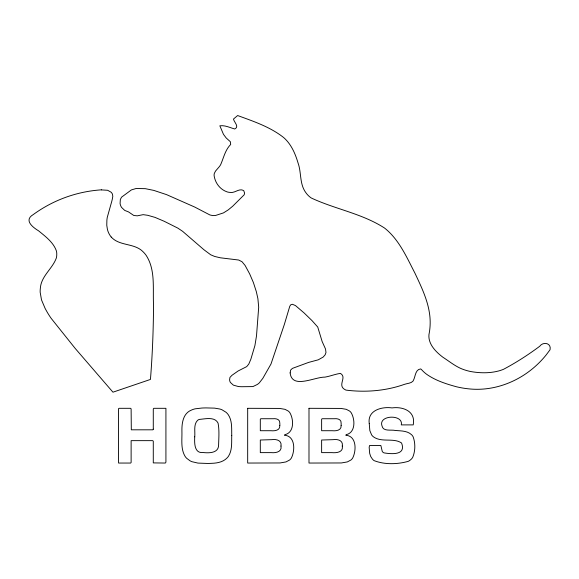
<?xml version="1.0" encoding="UTF-8"?>
<svg xmlns="http://www.w3.org/2000/svg" width="579" height="579" viewBox="0 0 579 579"><rect width="100%" height="100%" fill="white"/><g stroke="black" fill="none" stroke-linecap="round" stroke-linejoin="round"><path stroke-width="0.87" d="M101.607 189.919L107.629 190.281L111.081 192.185A6.716 6.716 0 0 1 112.456 194.175L112.804 196.433L112.29 199.205A57.017 57.017 0 0 1 111.783 201.297L107.281 217.328A38.207 38.207 0 0 0 106.883 220.244L106.775 225.296L107.426 229.465A19.368 19.368 0 0 0 111.24 237.079M111.248 237.064C118.898 245.539 131.925 243.339 140.748 249.752A27.018 27.018 0 0 1 146.111 255.296C155.708 269.937 152.646 288.443 153.544 305.003C153.384 329.827 152.436 354.761 150.446 379.433L112.956 392.186L75.198 348.428L51.191 318.385A83.564 83.564 0 0 1 47.348 312.414L46.95 311.719A95.036 95.036 0 0 1 45.082 308.332L41.514 299.908L40.175 292.301A25.425 25.425 0 0 1 40.335 288.429C41.037 276.169 52.349 268.924 56.286 258.147A15.438 15.438 0 0 0 56.735 255.484L56.764 253.486A13.483 13.483 0 0 0 56.264 250.548C53.109 242.08 45.365 236.413 38.612 230.855C32.721 227.279 23.558 220.208 33.307 214.534A130.376 130.376 0 0 1 101.6 189.825M194.732 436.834C194.428 443.036 194.182 453.618 203.236 452.539C209.374 453.198 218.934 453.125 218.616 444.592C218.811 437.449 219.427 430.132 218.059 423.09C214.722 416.424 205.321 418.943 199.306 419.413A5.703 5.703 0 0 0 197.432 420.492C193.4 424.798 195.282 431.456 194.732 436.834M231.745 435.437C231.499 442.363 232.403 449.963 228.553 456.114A13.187 13.187 0 0 1 227.185 457.83C223.212 462.085 217.147 463.171 211.574 463.33A102.136 102.136 0 0 1 207.557 463.453L197.938 463.091L191.895 461.687A15.886 15.886 0 0 1 189.934 460.732L186.691 458.3A12.941 12.941 0 0 1 185.15 456.447C180.539 448.899 182.168 439.606 181.915 431.203C181.755 423.3 182.986 413.384 191.439 410.091A19.15 19.15 0 0 1 195.195 408.817L201.97 408.036A104.025 104.025 0 0 1 206.023 407.913L214.556 408.13L219.904 409.035A17.623 17.623 0 0 1 222.112 409.852L225.955 412.219A13.491 13.491 0 0 1 228.372 414.89C232.338 420.955 231.557 428.54 231.745 435.437M280.989 446.054C282.19 451.946 275.655 453.125 271.276 452.626L260.311 452.626L260.311 440.011L271.725 439.664C276.132 438.94 282.074 440.293 280.989 446.054M342.305 446.054C343.528 452.337 336.37 453.067 331.868 452.626L321.627 452.626L321.627 440.011L333.041 439.664C337.448 438.94 343.39 440.293 342.305 446.054M369.236 423.423L369.843 430.624L371.624 434.894A8.895 8.895 0 0 0 373.535 436.892C381.749 442.783 393.698 437.521 401.587 443.015C406.364 455.42 391.592 454.139 384.051 452.887A3.735 3.735 0 0 1 382.263 451.439L380.866 445.49L369.568 445.49L369.163 447.328L369.677 453.343L370.64 456.368L372.427 459.125A8.808 8.808 0 0 0 374.172 460.66C384.731 464.742 397.411 464.387 408.238 461.347A11.797 11.797 0 0 0 410.084 460.196L411.162 459.285A9.032 9.032 0 0 0 412.726 457.301C415.396 450.983 415.483 443.275 413.145 436.841A8.396 8.396 0 0 0 411.524 434.677C407.16 430.631 400.777 430.964 395.247 430.465C390.991 429.423 383.197 431.862 381.995 425.891C378.073 414.803 403.686 414.086 401.283 424.892L413.218 424.892C415.968 411.336 403.245 406.386 392.034 407.906C381.742 406.451 367.318 410.301 369.236 423.423M290.13 372.905C291.968 389.508 314.491 376.893 324.928 377.132C330.168 376.249 335.227 374.121 340.358 373.397C347.733 377.501 336.131 385.737 345.924 390.094C365.378 392.591 385.86 390.934 404.424 384.355C407.848 383.088 413.116 383.508 414.043 378.934C415.425 375.315 415.802 369.293 420.701 368.917L421.635 369.735A35.435 35.435 0 0 0 426.332 374.056C435.242 380.461 445.946 383.877 456.418 386.758A92.611 92.611 0 0 0 466.594 388.61A94.312 94.312 0 0 0 473.007 389.197C492.367 390.217 511.72 383.87 527.418 372.652A95.014 95.014 0 0 0 546.163 354.949L550.043 349.767C551.584 342.942 543.16 341.357 539.686 346.293C528.2 354.84 516.121 362.635 503.462 369.337A45.227 45.227 0 0 1 498.266 371.059C489.421 373.325 480.078 373.158 471.132 371.609A52.515 52.515 0 0 1 463.945 369.677C456.114 367.064 449.673 361.593 442.812 357.171C435.792 351.822 428.011 344.042 428.959 334.539A59 59 0 0 0 430.168 323.56C430.523 305.574 422.395 289.03 414.933 273.15C406.661 257.199 399.047 239.547 384.666 228.133C362.288 213.535 335.075 209.193 311.184 197.946A21.43 21.43 0 0 1 305.777 192.561C299.401 183.883 301.55 172.564 298.033 162.923C295.261 153.558 291.186 144.128 283.674 137.563C270.212 126.91 253.58 121.366 237.643 115.539L233.467 119.057C234.039 122.198 239.692 126.765 234.734 129.001C229.921 127.641 225.007 125.086 219.846 125.795L223.465 134.335L226.179 137.954L230.355 141.725L230.674 144.475C225.166 149.997 223.689 157.77 220.671 164.631A15.105 15.105 0 0 1 218.942 167.114L215.554 171.044L214.404 173.251A5.884 5.884 0 0 0 214.143 175.806C215.222 183.022 220.042 189.456 227.04 191.859A11.797 11.797 0 0 0 230.203 192.409C234.936 193.343 239.236 187.835 243.723 190.614L244.591 193.097L244.193 194.776L232.715 206.196L228.235 209.887L223.465 212.898L215.634 215.446L212.811 215.612L209.887 214.947L194.71 207.05L166.586 194.638L153.819 190.404L145.322 188.667L136.101 188.501L131.361 189.934L121.576 197.157L120.345 199.458L120.085 203.482A10.147 10.147 0 0 0 121.583 207.427L124.709 210.409L128.545 211.921L133.785 215.482L137.324 215.829L143.151 214.657L147.768 215.308L155.013 217.386L164.168 221.265L177.876 228.14L182.602 231.311L203.946 249.744L210.713 254.796L214.7 256.461L220.331 257.793L238.693 260.029L242.051 261.759L245.12 265.493L249.65 273.86L253.392 282.545L256.331 291.642L257.894 298.648L258.69 307.225L256.511 335.82L254.912 345.591L250.873 359.168L248.782 364.075L246.719 366.608L238.186 370.944L232.013 375.264L229.95 377.407L229.602 379.679A5.573 5.573 0 0 0 230.442 382.495L233.359 385.136L238.425 386.548A63.502 63.502 0 0 0 241.725 386.721L252.936 386.584L257.279 384.485A15.481 15.481 0 0 0 259.363 382.813L262.852 378.311L270.994 364.003L284.354 324.435L289.782 306.248L290.774 304.771L292.431 304.286L295.485 305.582L304.026 312.884L312.059 320.665L317.741 327.048L322.141 341.516L325.521 349.021L325.984 352.452L325.195 354.732L323.183 357.055L318.269 359.812L308.6 362.411L292.402 368.389L290.665 370.032L290.13 372.905M247.682 408.311L247.674 463.048L280.091 462.954L286.012 461.919L289.594 460.023A8.801 8.801 0 0 0 291.288 458.163C295.145 450.809 295.485 435.994 284.441 435.227L284.926 434.684C294.45 432.477 293.821 419.297 289.804 412.624A8.917 8.917 0 0 0 288.255 411.047L284.991 409.331L279.729 408.427L247.682 408.311M308.998 408.311L308.991 463.048L341.407 462.954L347.335 461.919L350.91 460.023A8.801 8.801 0 0 0 352.611 458.163C356.461 450.809 356.809 435.994 345.757 435.227L346.242 434.684C355.767 432.477 355.144 419.297 351.12 412.624A8.917 8.917 0 0 0 349.571 411.047L346.307 409.331L341.045 408.427L308.998 408.311M279.816 425.406C280.316 430.544 274.649 431.109 270.878 430.718L260.311 430.718L260.311 419.203L260.825 418.733L273.049 418.733C276.053 418.342 280.214 419.341 279.809 423.184A21.756 21.756 0 0 1 279.816 425.406M341.132 425.406C341.639 430.544 335.965 431.109 332.194 430.718L321.627 430.718L321.627 419.203L322.148 418.733L334.365 418.733C337.369 418.342 341.53 419.341 341.125 423.184A21.756 21.756 0 0 1 341.132 425.406M153.283 429.155L152.899 429.813L131.31 429.813L131.122 408.817L130.528 408.311L119.136 408.311L118.485 408.767L118.572 463.048L130.716 463.048L131.122 462.447L131.122 440.648L152.69 440.648L153.283 441.133L153.283 462.896L165.341 463.048L165.92 462.201L165.92 408.311L153.775 408.311L153.283 409.006L153.283 429.155"/></g></svg>
